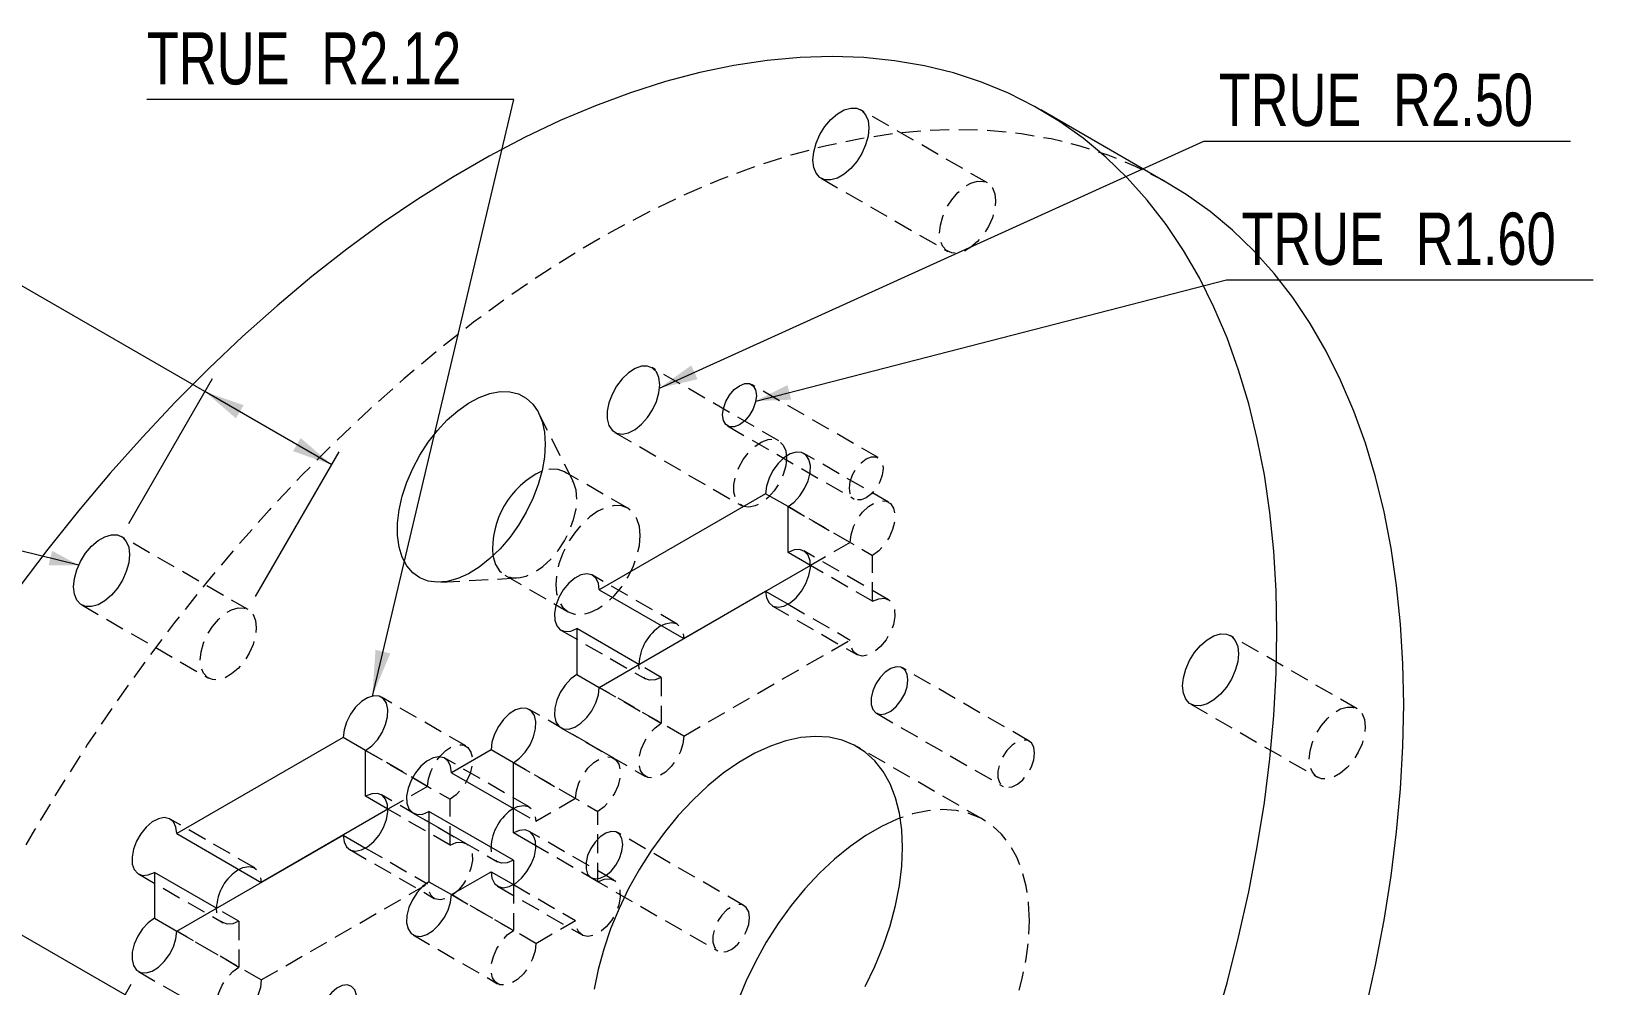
# Model space of a CAD drawing. Header units: millimetres. Extents: x 17 to 346, y 15 to 281.
# Drawn here: x 240.7 to 345.7, y 97.5 to 161.4 of the extents above; entities that cross this region are included whole.
import ezdxf

# ---------------------------------------------------------------- set-up
doc = ezdxf.new("R2010")
doc.units = ezdxf.units.MM
doc.linetypes.add('HIDDEN', pattern=[1.905, 1.27, -0.635])
doc.styles.add('SLDTEXTSTYLE0', font='TXT', dxfattribs={"width": 0.75})
doc.dimstyles.new('SLDDIMSTYLE0', dxfattribs={"dimtxt": 3.5, "dimasz": 3.302, "dimexe": 0, "dimexo": 0.0625, "dimgap": 0.875, "dimtad": 0, "dimtih": 1, "dimtoh": 1, "dimrnd": 1e-09, "dimzin": 12, "dimdsep": 46, "dimtxsty": 'SLDTEXTSTYLE0', "dimsah": 1, "dimcen": 0, "dimadec": 0, "dimazin": 3, "dimtfac": 1, "dimtofl": 0, "dimtmove": 0, "dimatfit": 3, "dimfxl": 1, "dimfrac": 2, "dimtolj": 1, "dimtzin": 12, "dimarcsym": 0})
doc.dimstyles.new('SLDDIMSTYLE1', dxfattribs={"dimtxt": 3.5, "dimasz": 3.302, "dimexe": 0, "dimexo": 0.0625, "dimgap": 0.875, "dimtad": 1, "dimrnd": 1e-09, "dimzin": 12, "dimdsep": 46, "dimtxsty": 'SLDTEXTSTYLE0', "dimsah": 1, "dimcen": 0.09, "dimadec": 0, "dimazin": 3, "dimtfac": 1, "dimtofl": 0, "dimtmove": 0, "dimatfit": 3, "dimfxl": 1, "dimfrac": 2, "dimtolj": 1, "dimtzin": 12, "dimarcsym": 0})
doc.dimstyles.new('SLDDIMSTYLE3', dxfattribs={"dimtxt": 3.5, "dimasz": 3.302, "dimexe": 0, "dimexo": 0.0625, "dimgap": 0.875, "dimtad": 0, "dimtih": 1, "dimtoh": 1, "dimrnd": 1e-09, "dimzin": 4, "dimdsep": 46, "dimtxsty": 'SLDTEXTSTYLE0', "dimsah": 1, "dimcen": 0, "dimadec": 0, "dimazin": 1, "dimtfac": 1, "dimtofl": 0, "dimtmove": 0, "dimatfit": 3, "dimfxl": 1, "dimfrac": 2, "dimtolj": 1, "dimtzin": 12, "dimarcsym": 0})

# ---------------------------------------------------------------- blocks, each defined once
blk = doc.blocks.new('_D')
at = {"color": 7, "linetype": 'Continuous', "lineweight": 0}
for p, q in [((229.75, 129.09), (205.18, 129.09)), ((243.89, 125.61), (229.75, 129.09))]:
    blk.add_line(p, q, dxfattribs=at)
blk.add_solid([(243.89, 125.61), (242.11, 126.57), (241.87, 125.59)], dxfattribs=at)
at = {"color": 7, "linetype": 'Continuous', "lineweight": 0, "char_height": 3.5, "attachment_point": 1, "style": 'SLDTEXTSTYLE0'}
for s, insert in [('TRUE', (205.18, 133.6)), ('R2.65', (216.86, 133.6))]:
    blk.add_mtext(s, dxfattribs=dict(at, insert=insert))
blk = doc.blocks.new('_D_3')
at = {"color": 7, "linetype": 'Continuous', "lineweight": 0}
for p, q in [((247, 96.84), (218.53, 113.27)), ((247.39, 97.53), (246.5, 95.98)), ((247, 96.84), (252.65, 93.58)), ((253.05, 94.27), (252.15, 92.71))]:
    blk.add_line(p, q, dxfattribs=at)
for points in [[(247, 96.84), (249.08, 95.06), (249.59, 95.94)], [(252.65, 93.58), (250.57, 95.37), (250.06, 94.49)]]:
    blk.add_solid(points, dxfattribs=at)
at = {"color": 7, "linetype": 'Continuous', "lineweight": 0, "insert": (220.79, 117.18), "char_height": 3.5, "attachment_point": 1, "rotation": 330.0027, "style": 'SLDTEXTSTYLE0'}
blk.add_mtext('8', dxfattribs=at)
blk = doc.blocks.new('_D_4')
at = {"color": 7, "linetype": 'Continuous', "lineweight": 0}
for p, q in [((252.34, 137.23), (229.22, 150.58)), ((247.24, 128.4), (252.84, 138.1)), ((260.83, 132.33), (252.34, 137.23)), ((255.73, 123.5), (261.33, 133.2))]:
    blk.add_line(p, q, dxfattribs=at)
for points in [[(252.34, 137.23), (254.42, 135.44), (254.93, 136.32)], [(260.83, 132.33), (258.75, 134.12), (258.24, 133.24)]]:
    blk.add_solid(points, dxfattribs=at)
at = {"color": 7, "linetype": 'Continuous', "lineweight": 0, "insert": (231.48, 154.49), "char_height": 3.5, "attachment_point": 1, "rotation": 330.0027, "style": 'SLDTEXTSTYLE0'}
blk.add_mtext('12', dxfattribs=at)
blk = doc.blocks.new('_D_6')
at = {"color": 7, "linetype": 'Continuous', "lineweight": 0}
for p, q in [((273.02, 156.79), (248.45, 156.79)), ((263.55, 116.84), (273.02, 156.79))]:
    blk.add_line(p, q, dxfattribs=at)
blk.add_solid([(263.55, 116.84), (264.75, 119.7), (263.76, 119.94)], dxfattribs=at)
at = {"color": 7, "linetype": 'Continuous', "lineweight": 0, "char_height": 3.5, "attachment_point": 1, "style": 'SLDTEXTSTYLE0'}
for s, insert in [('TRUE', (248.45, 161.3)), ('R2.12', (260.13, 161.3))]:
    blk.add_mtext(s, dxfattribs=dict(at, insert=insert))
blk = doc.blocks.new('_D_12')
at = {"color": 7, "linetype": 'Continuous', "lineweight": 0}
for p, q in [((282.78, 137.47), (319.21, 154.01)), ((319.21, 154.01), (343.77, 154.01))]:
    blk.add_line(p, q, dxfattribs=at)
blk.add_solid([(282.78, 137.47), (285.32, 138.06), (284.9, 138.99)], dxfattribs=at)
at = {"color": 7, "linetype": 'Continuous', "lineweight": 0, "char_height": 3.5, "attachment_point": 1, "style": 'SLDTEXTSTYLE0'}
for s, insert in [('R2.50', (331.89, 158.52)), ('TRUE', (320.21, 158.52))]:
    blk.add_mtext(s, dxfattribs=dict(at, insert=insert))
blk = doc.blocks.new('_D_13')
at = {"color": 7, "linetype": 'Continuous', "lineweight": 0}
for p, q in [((289.22, 136.6), (320.73, 144.71)), ((320.73, 144.71), (345.29, 144.71))]:
    blk.add_line(p, q, dxfattribs=at)
blk.add_solid([(289.22, 136.6), (291.6, 136.69), (291.34, 137.67)], dxfattribs=at)
at = {"color": 7, "linetype": 'Continuous', "lineweight": 0, "char_height": 3.5, "attachment_point": 1, "style": 'SLDTEXTSTYLE0'}
for s, insert in [('TRUE', (321.73, 149.22)), ('R1.60', (333.41, 149.22))]:
    blk.add_mtext(s, dxfattribs=dict(at, insert=insert))

msp = doc.modelspace()

# ---------------------------------------------------------------- linework, layer by layer
at = {"color": 7, "linetype": 'HIDDEN', "lineweight": 0}
for p, q in [((304.727, 151.209), (296.241, 156.108)), ((293.591, 151.518), (302.077, 146.619)), ((290.762, 133.936), (282.277, 138.835)), ((297.416, 132.81), (288.931, 137.709)), ((276.988, 131.235), (274.679, 135.809)), ((279.777, 134.504), (288.262, 129.606)), ((287.331, 134.937), (295.816, 130.039)), ((298.098, 129.83), (292.441, 133.096)), ((280.653, 129.418), (276.41, 131.867)), ((295.538, 127.127), (291.381, 129.527)), ((291.381, 129.527), (297.038, 126.261)), ((255.229, 122.635), (246.744, 127.533)), ((295.538, 127.127), (292.88, 125.593)), ((298.098, 123.298), (292.441, 126.564)), ((297.038, 123.193), (297.038, 126.261)), ((297.038, 123.193), (292.881, 125.593)), ((268.132, 124.467), (273.247, 124.754)), ((272.41, 124.939), (276.653, 122.49)), ((283.956, 121.666), (278.299, 124.932)), ((244.094, 122.943), (252.579, 118.045)), ((290.32, 122.889), (295.977, 119.624)), ((291.381, 122.994), (295.538, 120.595)), ((276.178, 121.257), (281.835, 117.992)), ((329.475, 115.996), (320.99, 120.895)), ((284.396, 114.163), (295.538, 120.595)), ((282.896, 118.097), (281.396, 118.962)), ((307.527, 113.827), (299.042, 118.725)), ((282.896, 118.097), (282.896, 115.029)), ((269.814, 113.502), (264.157, 116.768)), ((278.739, 117.428), (282.896, 115.029)), ((284.396, 114.163), (278.739, 117.428)), ((279.714, 112.685), (274.057, 115.95)), ((297.292, 115.694), (305.777, 110.796)), ((318.34, 116.305), (326.826, 111.406)), ((276.178, 114.725), (281.835, 111.459)), ((304.483, 108.555), (295.998, 113.454)), ((267.253, 110.799), (263.097, 113.199)), ((263.097, 113.198), (268.753, 109.933)), ((274.057, 109.419), (268.4, 112.685)), ((277.153, 109.981), (272.996, 112.381)), ((272.996, 112.381), (278.653, 109.115)), ((267.253, 110.799), (264.596, 109.265)), ((269.814, 106.97), (264.157, 110.235)), ((268.753, 106.865), (264.597, 109.264)), ((268.753, 106.865), (268.753, 109.933)), ((272.996, 109.314), (274.496, 108.448)), ((277.153, 109.981), (274.496, 108.448)), ((255.672, 105.338), (250.015, 108.604)), ((266.279, 109.01), (271.936, 105.745)), ((278.653, 104.414), (278.653, 109.115)), ((279.714, 104.519), (274.057, 107.785)), ((288.44, 102.808), (279.954, 107.706)), ((262.036, 106.561), (267.693, 103.295)), ((263.097, 106.666), (267.253, 104.267)), ((278.653, 104.414), (274.496, 106.814)), ((247.894, 104.929), (253.551, 101.664)), ((256.111, 97.834), (267.253, 104.267)), ((271.936, 104.11), (277.592, 100.845)), ((272.996, 104.216), (277.153, 101.816)), ((272.996, 104.216), (272.996, 101.149)), ((278.204, 104.675), (286.69, 99.777)), ((268.839, 103.548), (272.996, 101.149)), ((274.496, 100.282), (268.839, 103.548)), ((254.611, 101.769), (253.112, 102.634)), ((256.111, 97.834), (250.454, 101.1)), ((250.455, 101.1), (254.611, 98.701)), ((254.611, 101.769), (254.611, 98.701)), ((266.279, 100.845), (271.936, 97.579)), ((274.496, 100.282), (277.153, 101.816)), ((247.894, 98.397), (253.551, 95.131))]:
    msp.add_line(p, q, dxfattribs=at)
at = {"color": 7, "linetype": 'Continuous', "lineweight": 15}
for p, q in [((316.795, 151.198), (308.31, 156.096)), ((289.881, 130.393), (278.739, 123.961)), ((291.381, 129.527), (289.881, 130.393)), ((291.381, 126.458), (291.381, 129.527)), ((292.881, 125.593), (291.381, 126.458)), ((292.88, 125.593), (284.396, 120.695)), ((278.739, 123.961), (284.396, 120.695)), ((278.739, 117.428), (289.881, 123.86)), ((289.881, 123.86), (291.381, 122.994)), ((277.239, 121.362), (277.239, 118.294)), ((281.396, 118.962), (277.239, 121.362)), ((277.239, 118.294), (278.739, 117.428)), ((261.597, 114.065), (250.454, 107.632)), ((263.097, 113.199), (261.597, 114.065)), ((263.097, 110.13), (263.097, 113.198)), ((271.496, 113.247), (268.839, 111.713)), ((272.996, 112.381), (271.496, 113.247)), ((272.996, 107.68), (272.996, 112.381)), ((268.839, 111.713), (272.996, 109.314)), ((264.596, 109.265), (256.111, 104.367)), ((264.597, 109.264), (263.097, 110.13)), ((267.339, 109.115), (267.339, 104.414)), ((272.996, 105.85), (267.339, 109.115)), ((250.454, 107.632), (256.111, 104.367)), ((250.454, 101.1), (261.597, 107.532)), ((261.597, 107.532), (263.097, 106.666)), ((274.496, 106.814), (272.996, 107.68)), ((248.954, 105.034), (248.954, 101.966)), ((253.112, 102.634), (248.954, 105.034)), ((268.839, 103.548), (271.496, 105.082)), ((271.496, 105.082), (272.996, 104.216)), ((272.996, 105.85), (272.996, 104.216)), ((267.339, 104.414), (268.839, 103.548)), ((248.954, 101.966), (250.455, 101.1))]:
    msp.add_line(p, q, dxfattribs=at)
at = {"color": 7, "linetype": 'Continuous', "lineweight": 15, "flags": 128}
for points in [[(324.113, 121.167), (324.06, 123.892), (323.902, 126.551), (323.638, 129.138), (323.27, 131.649), (322.798, 134.078), (322.223, 136.421), (321.546, 138.673), (320.768, 140.83), (319.892, 142.887), (318.918, 144.841), (317.848, 146.688), (316.685, 148.423), (315.432, 150.045), (314.089, 151.549), (312.661, 152.932), (311.149, 154.192), (309.557, 155.327), (307.888, 156.334), (306.146, 157.211), (304.332, 157.957), (302.452, 158.569), (300.509, 159.048), (298.506, 159.391), (296.448, 159.598), (294.339, 159.67), (292.182, 159.605), (289.982, 159.403), (287.743, 159.066), (285.47, 158.594), (283.167, 157.988), (280.838, 157.248), (278.489, 156.377), (276.123, 155.376), (273.745, 154.248), (271.361, 152.993), (268.974, 151.615), (266.59, 150.117), (264.212, 148.501), (261.847, 146.77), (259.497, 144.929), (257.169, 142.979), (254.865, 140.927), (252.592, 138.774), (250.353, 136.527), (248.154, 134.188), (245.997, 131.762), (243.887, 129.255), (241.829, 126.672), (239.826, 124.016)], [(296.79, 154.894), (296.736, 154.345), (296.576, 153.765), (296.319, 153.187), (295.981, 152.646), (295.581, 152.173), (295.142, 151.795), (294.691, 151.534), (294.252, 151.406), (293.852, 151.417), (293.514, 151.568), (293.257, 151.849), (293.097, 152.244), (293.043, 152.731), (293.097, 153.28), (293.257, 153.86), (293.514, 154.438), (293.852, 154.979), (294.252, 155.452), (294.691, 155.83), (295.142, 156.091), (295.581, 156.219), (295.981, 156.208), (296.319, 156.057), (296.576, 155.776), (296.736, 155.381), (296.79, 154.894)], [(332.598, 116.269), (332.545, 118.994), (332.387, 121.652), (332.124, 124.24), (331.755, 126.75), (331.283, 129.179), (330.708, 131.522), (330.031, 133.774), (329.253, 135.931), (328.377, 137.989), (327.403, 139.943), (326.333, 141.789), (325.171, 143.525), (323.917, 145.146), (322.574, 146.65), (321.146, 148.034), (319.634, 149.294), (318.043, 150.429), (316.795, 151.198)], [(282.795, 137.69), (282.739, 138.166), (282.576, 138.547), (282.316, 138.811), (281.974, 138.94), (281.573, 138.926), (281.138, 138.771), (280.696, 138.483), (280.274, 138.082), (279.9, 137.592), (279.597, 137.044), (279.383, 136.472), (279.273, 135.913), (279.273, 135.401), (279.383, 134.969), (279.597, 134.644), (279.9, 134.446), (280.274, 134.388), (280.696, 134.473), (281.138, 134.696), (281.573, 135.043), (281.974, 135.493), (282.316, 136.016), (282.576, 136.58), (282.739, 137.15), (282.795, 137.69)], [(289.262, 136.976), (289.207, 136.54), (289.046, 136.083), (288.796, 135.65), (288.48, 135.282), (288.131, 135.016), (287.781, 134.879), (287.466, 134.882), (287.215, 135.027), (287.055, 135.298), (286.999, 135.67), (287.055, 136.105), (287.215, 136.562), (287.466, 136.996), (287.781, 137.364), (288.131, 137.629), (288.48, 137.767), (288.796, 137.764), (289.046, 137.619), (289.207, 137.348), (289.262, 136.976)], [(275.117, 133.71), (275.065, 132.847), (274.908, 131.942), (274.649, 131.014), (274.296, 130.082), (273.854, 129.166), (273.334, 128.287), (272.746, 127.462), (272.104, 126.709), (271.42, 126.045), (270.709, 125.483), (269.987, 125.036), (269.269, 124.713), (268.569, 124.52), (267.904, 124.463), (267.288, 124.541), (266.732, 124.754), (266.25, 125.097), (265.851, 125.563), (265.545, 126.142), (265.336, 126.821), (265.231, 127.585), (265.231, 128.42), (265.336, 129.306), (265.545, 130.225), (265.851, 131.158), (266.25, 132.084), (266.732, 132.984), (267.288, 133.838), (267.904, 134.629), (268.569, 135.339), (269.269, 135.954), (269.987, 136.46), (270.709, 136.846), (271.42, 137.105), (272.104, 137.23), (272.746, 137.22), (273.334, 137.074), (273.854, 136.795), (274.296, 136.389), (274.649, 135.866), (274.908, 135.235), (275.065, 134.512), (275.117, 133.71)], [(291.381, 129.527), (291.791, 129.83), (292.17, 130.242), (292.489, 130.732), (292.724, 131.262), (292.855, 131.792), (292.874, 132.281), (292.78, 132.692), (292.578, 132.994), (292.285, 133.163), (291.923, 133.187), (291.519, 133.063), (291.105, 132.802), (290.712, 132.423), (290.37, 131.955), (290.106, 131.434), (289.938, 130.9), (289.881, 130.393)], [(247.293, 126.32), (247.238, 125.771), (247.078, 125.191), (246.821, 124.613), (246.483, 124.072), (246.083, 123.599), (245.645, 123.221), (245.193, 122.96), (244.754, 122.832), (244.354, 122.843), (244.016, 122.994), (243.76, 123.275), (243.6, 123.67), (243.545, 124.157), (243.6, 124.706), (243.76, 125.286), (244.016, 125.864), (244.354, 126.405), (244.754, 126.878), (245.193, 127.256), (245.645, 127.517), (246.083, 127.645), (246.483, 127.634), (246.821, 127.483), (247.078, 127.202), (247.238, 126.807), (247.293, 126.32)], [(289.881, 123.86), (289.938, 123.419), (290.106, 123.078), (290.37, 122.863), (290.712, 122.79), (291.105, 122.865), (291.519, 123.081), (291.923, 123.424), (292.285, 123.866), (292.578, 124.374), (292.78, 124.908), (292.874, 125.429), (292.855, 125.896), (292.724, 126.274), (292.489, 126.533), (292.17, 126.655), (291.791, 126.629), (291.381, 126.458)], [(278.739, 123.961), (278.681, 124.401), (278.514, 124.743), (278.249, 124.958), (277.907, 125.031), (277.514, 124.956), (277.1, 124.739), (276.697, 124.397), (276.335, 123.955), (276.042, 123.447), (275.84, 122.913), (275.745, 122.392), (275.764, 121.925), (275.896, 121.547), (276.13, 121.288), (276.449, 121.166), (276.828, 121.192), (277.239, 121.362)], [(321.539, 119.681), (321.485, 119.132), (321.324, 118.552), (321.068, 117.974), (320.73, 117.433), (320.33, 116.96), (319.891, 116.582), (319.439, 116.321), (319.001, 116.193), (318.601, 116.204), (318.263, 116.355), (318.006, 116.636), (317.846, 117.031), (317.791, 117.518), (317.846, 118.067), (318.006, 118.647), (318.263, 119.225), (318.601, 119.766), (319.001, 120.239), (319.439, 120.617), (319.891, 120.878), (320.33, 121.006), (320.73, 120.995), (321.068, 120.844), (321.324, 120.563), (321.485, 120.168), (321.539, 119.681)], [(319.892, 94.574), (320.768, 97.643), (321.546, 100.698), (322.223, 103.732), (322.798, 106.739), (323.27, 109.713), (323.638, 112.648), (323.902, 115.54), (324.06, 118.381), (324.113, 121.167)], [(299.404, 117.924), (299.349, 118.314), (299.189, 118.605), (298.938, 118.772), (298.619, 118.801), (298.259, 118.688), (297.892, 118.444), (297.548, 118.09), (297.26, 117.658), (297.052, 117.186), (296.943, 116.716), (296.943, 116.29), (297.052, 115.946), (297.26, 115.714), (297.548, 115.615), (297.892, 115.658), (298.259, 115.838), (298.619, 116.141), (298.938, 116.538), (299.189, 116.995), (299.349, 117.471), (299.404, 117.924)], [(277.239, 118.294), (276.828, 117.991), (276.449, 117.579), (276.13, 117.089), (275.896, 116.559), (275.764, 116.029), (275.745, 115.54), (275.84, 115.129), (276.042, 114.827), (276.335, 114.658), (276.697, 114.634), (277.1, 114.758), (277.514, 115.019), (277.907, 115.398), (278.249, 115.866), (278.514, 116.387), (278.681, 116.921), (278.739, 117.428)], [(263.097, 113.198), (263.507, 113.501), (263.886, 113.914), (264.205, 114.403), (264.439, 114.934), (264.571, 115.463), (264.59, 115.953), (264.495, 116.364), (264.294, 116.665), (264.001, 116.835), (263.638, 116.858), (263.235, 116.735), (262.821, 116.474), (262.428, 116.095), (262.086, 115.627), (261.821, 115.106), (261.654, 114.572), (261.597, 114.065)], [(272.996, 112.381), (273.407, 112.684), (273.786, 113.096), (274.105, 113.586), (274.339, 114.116), (274.471, 114.646), (274.49, 115.135), (274.395, 115.546), (274.193, 115.848), (273.9, 116.017), (273.538, 116.041), (273.134, 115.918), (272.72, 115.657), (272.327, 115.278), (271.986, 114.81), (271.721, 114.289), (271.553, 113.754), (271.496, 113.247)], [(330.031, 95.799), (330.708, 98.833), (331.283, 101.84), (331.755, 104.814), (332.124, 107.75), (332.387, 110.641), (332.545, 113.483), (332.598, 116.269)], [(299.053, 106.7), (298.999, 107.888), (298.839, 109.002), (298.575, 110.03), (298.208, 110.962), (297.742, 111.789), (297.184, 112.502), (296.537, 113.093), (295.809, 113.557), (295.007, 113.889), (294.14, 114.085), (293.216, 114.144), (292.245, 114.065), (291.237, 113.848), (290.202, 113.496), (289.151, 113.013), (288.095, 112.403), (287.044, 111.673), (286.009, 110.83), (285.001, 109.883), (284.03, 108.841), (283.106, 107.716), (282.239, 106.518), (281.437, 105.261), (280.709, 103.956), (280.063, 102.618), (279.504, 101.26), (279.039, 99.896), (278.672, 98.54), (278.407, 97.206)], [(268.839, 111.713), (268.782, 112.154), (268.615, 112.495), (268.35, 112.711), (268.008, 112.784), (267.615, 112.709), (267.201, 112.492), (266.797, 112.15), (266.435, 111.708), (266.142, 111.2), (265.941, 110.666), (265.846, 110.145), (265.865, 109.678), (265.996, 109.3), (266.231, 109.041), (266.55, 108.919), (266.929, 108.944), (267.339, 109.115)], [(261.597, 107.532), (261.654, 107.091), (261.821, 106.75), (262.086, 106.535), (262.428, 106.462), (262.821, 106.536), (263.235, 106.753), (263.638, 107.096), (264.001, 107.538), (264.294, 108.045), (264.495, 108.58), (264.59, 109.101), (264.571, 109.568), (264.439, 109.945), (264.205, 110.205), (263.886, 110.327), (263.507, 110.301), (263.097, 110.13)], [(250.454, 107.632), (250.397, 108.073), (250.23, 108.415), (249.965, 108.63), (249.623, 108.703), (249.23, 108.628), (248.816, 108.411), (248.413, 108.069), (248.05, 107.627), (247.757, 107.119), (247.556, 106.585), (247.461, 106.064), (247.48, 105.597), (247.612, 105.219), (247.846, 104.96), (248.165, 104.838), (248.544, 104.863), (248.954, 105.034)], [(298.898, 108.679), (298.688, 108.598), (297.637, 108.115), (296.58, 107.505), (295.529, 106.774), (294.494, 105.931), (293.486, 104.984), (292.515, 103.943), (291.591, 102.817), (290.724, 101.62), (289.923, 100.362), (289.195, 99.058), (288.548, 97.72), (287.989, 96.362), (287.524, 94.998), (287.157, 93.642), (286.892, 92.308), (286.732, 91.009), (286.679, 89.76), (286.732, 88.572), (286.834, 87.781)], [(271.496, 105.082), (271.553, 104.641), (271.721, 104.3), (271.986, 104.084), (272.327, 104.011), (272.72, 104.086), (273.134, 104.303), (273.538, 104.645), (273.9, 105.087), (274.193, 105.595), (274.395, 106.129), (274.49, 106.65), (274.471, 107.117), (274.339, 107.495), (274.105, 107.754), (273.786, 107.876), (273.407, 107.851), (272.996, 107.68)], [(280.317, 106.905), (280.262, 107.295), (280.102, 107.586), (279.851, 107.753), (279.531, 107.782), (279.172, 107.669), (278.804, 107.425), (278.461, 107.071), (278.172, 106.639), (277.964, 106.167), (277.856, 105.697), (277.856, 105.271), (277.964, 104.927), (278.172, 104.695), (278.461, 104.596), (278.804, 104.639), (279.172, 104.819), (279.531, 105.122), (279.851, 105.519), (280.102, 105.976), (280.262, 106.452), (280.317, 106.905)], [(296.537, 97.403), (297.184, 98.741), (297.742, 100.099), (298.208, 101.463), (298.575, 102.819), (298.839, 104.153), (298.999, 105.451), (299.053, 106.7)], [(267.339, 104.414), (266.929, 104.111), (266.55, 103.699), (266.231, 103.209), (265.996, 102.679), (265.865, 102.149), (265.846, 101.66), (265.941, 101.249), (266.142, 100.947), (266.435, 100.778), (266.797, 100.754), (267.201, 100.877), (267.615, 101.138), (268.008, 101.517), (268.35, 101.985), (268.615, 102.506), (268.782, 103.041), (268.839, 103.548)], [(248.954, 101.966), (248.544, 101.663), (248.165, 101.251), (247.846, 100.761), (247.612, 100.231), (247.48, 99.701), (247.461, 99.212), (247.556, 98.801), (247.757, 98.499), (248.05, 98.33), (248.413, 98.306), (248.816, 98.429), (249.23, 98.691), (249.623, 99.07), (249.965, 99.537), (250.23, 100.058), (250.397, 100.593), (250.454, 101.1)], [(260.018, 95.187), (260.073, 94.798), (260.233, 94.506), (260.484, 94.339), (260.804, 94.31), (261.163, 94.423), (261.531, 94.667), (261.875, 95.021), (262.163, 95.453), (262.371, 95.925), (262.48, 96.395), (262.48, 96.821), (262.371, 97.165), (262.163, 97.397), (261.875, 97.496), (261.531, 97.454), (261.163, 97.273), (260.804, 96.971), (260.484, 96.573), (260.233, 96.116), (260.073, 95.64), (260.018, 95.187)]]:
    msp.add_lwpolyline(points, dxfattribs=at)
at = {"color": 7, "linetype": 'HIDDEN', "lineweight": 0, "flags": 128}
for points in [[(316.795, 151.198), (316.374, 151.436), (314.631, 152.313), (312.818, 153.058), (310.938, 153.671), (308.994, 154.149), (306.992, 154.492), (304.934, 154.7), (302.824, 154.771), (300.667, 154.706), (298.467, 154.505), (296.228, 154.168), (293.955, 153.696), (291.652, 153.089), (289.323, 152.35), (286.974, 151.479), (284.608, 150.478), (282.231, 149.349), (279.846, 148.094), (277.46, 146.717), (275.075, 145.218), (272.698, 143.602), (270.332, 141.872), (267.982, 140.03), (265.654, 138.081), (263.351, 136.028), (261.078, 133.876), (258.839, 131.628), (256.639, 129.289), (254.482, 126.864), (252.372, 124.357), (250.314, 121.773), (248.312, 119.118), (246.368, 116.396), (244.488, 113.612), (242.675, 110.773), (240.932, 107.884), (239.263, 104.95), (237.671, 101.978), (236.16, 98.972), (234.731, 95.94), (233.389, 92.886), (232.135, 89.817), (230.972, 86.739), (229.903, 83.657), (228.929, 80.579), (228.052, 77.509), (227.275, 74.454), (226.598, 71.421), (226.023, 68.414), (225.55, 65.44), (225.182, 62.504), (224.919, 59.612), (224.761, 56.771), (224.708, 53.985), (224.761, 51.26), (224.919, 48.601), (225.182, 46.014), (225.55, 43.504), (226.023, 41.074), (226.598, 38.731), (227.275, 36.479), (228.052, 34.323), (228.929, 32.265), (229.903, 30.311), (230.972, 28.465), (232.135, 26.729), (233.389, 25.107), (234.731, 23.604), (236.16, 22.22), (237.671, 20.96), (239.263, 19.825), (240.511, 19.056)], [(301.528, 147.832), (301.582, 148.382), (301.742, 148.962), (301.999, 149.539), (302.337, 150.08), (302.737, 150.554), (303.176, 150.932), (303.628, 151.193), (304.066, 151.321), (304.466, 151.309), (304.804, 151.159), (305.061, 150.878), (305.221, 150.482), (305.275, 149.996), (305.221, 149.447), (305.061, 148.866), (304.804, 148.289), (304.466, 147.748), (304.066, 147.275), (303.628, 146.897), (303.176, 146.636), (302.737, 146.507), (302.337, 146.519), (301.999, 146.67), (301.742, 146.951), (301.582, 147.346), (301.528, 147.832)], [(291.28, 132.792), (291.224, 132.252), (291.061, 131.682), (290.801, 131.118), (290.459, 130.594), (290.058, 130.145), (289.623, 129.798), (289.181, 129.575), (288.759, 129.489), (288.385, 129.548), (288.082, 129.746), (287.869, 130.071), (287.758, 130.503), (287.758, 131.014), (287.869, 131.574), (288.082, 132.145), (288.385, 132.693), (288.759, 133.184), (289.181, 133.585), (289.623, 133.872), (290.058, 134.028), (290.459, 134.041), (290.801, 133.912), (291.061, 133.649), (291.224, 133.267), (291.28, 132.792)], [(295.484, 130.771), (295.54, 131.207), (295.701, 131.664), (295.951, 132.098), (296.266, 132.465), (296.616, 132.731), (296.965, 132.869), (297.281, 132.865), (297.531, 132.721), (297.692, 132.449), (297.747, 132.078), (297.692, 131.642), (297.531, 131.185), (297.281, 130.751), (296.965, 130.384), (296.616, 130.118), (296.266, 129.98), (295.951, 129.984), (295.701, 130.128), (295.54, 130.4), (295.484, 130.771)], [(277.239, 130.036), (277.184, 130.642), (277.023, 131.162), (276.762, 131.575), (276.41, 131.867), (275.982, 132.026), (275.493, 132.046), (274.962, 131.925), (274.898, 131.902)], [(271.624, 126.231), (271.636, 126.165), (271.797, 125.645), (272.059, 125.231), (272.41, 124.939), (272.839, 124.78), (273.328, 124.761), (273.858, 124.881), (274.41, 125.137), (274.962, 125.518), (275.493, 126.01), (275.982, 126.595), (276.41, 127.248), (276.762, 127.946), (277.023, 128.662), (277.184, 129.367), (277.239, 130.036)], [(281.481, 127.587), (281.427, 128.193), (281.266, 128.712), (281.005, 129.126), (280.653, 129.418), (280.224, 129.577), (279.735, 129.596), (279.205, 129.476), (278.653, 129.22), (278.101, 128.839), (277.571, 128.347), (277.082, 127.763), (276.653, 127.109), (276.301, 126.411), (276.04, 125.695), (275.879, 124.99), (275.825, 124.321), (275.879, 123.715), (276.04, 123.196), (276.301, 122.782), (276.653, 122.49), (277.082, 122.331), (277.571, 122.312), (278.101, 122.432), (278.653, 122.688), (279.205, 123.069), (279.735, 123.561), (280.224, 124.145), (280.653, 124.799), (281.005, 125.497), (281.266, 126.213), (281.427, 126.918), (281.481, 127.587)], [(295.538, 127.127), (295.595, 127.634), (295.762, 128.169), (296.027, 128.69), (296.369, 129.158), (296.762, 129.537), (297.176, 129.798), (297.58, 129.921), (297.942, 129.897), (298.235, 129.728), (298.436, 129.426), (298.531, 129.015), (298.512, 128.526), (298.38, 127.996), (298.146, 127.466), (297.827, 126.976), (297.448, 126.564), (297.038, 126.261)], [(297.038, 123.193), (297.448, 123.364), (297.827, 123.389), (298.146, 123.268), (298.38, 123.008), (298.512, 122.63), (298.531, 122.163), (298.436, 121.642), (298.235, 121.108), (297.942, 120.6), (297.58, 120.158), (297.176, 119.816), (296.762, 119.599), (296.369, 119.524), (296.027, 119.597), (295.762, 119.813), (295.595, 120.154), (295.538, 120.595)], [(252.03, 119.258), (252.085, 119.807), (252.245, 120.388), (252.502, 120.965), (252.84, 121.506), (253.24, 121.98), (253.678, 122.358), (254.13, 122.618), (254.569, 122.747), (254.969, 122.735), (255.307, 122.584), (255.563, 122.303), (255.724, 121.908), (255.778, 121.422), (255.724, 120.872), (255.563, 120.292), (255.307, 119.715), (254.969, 119.174), (254.569, 118.7), (254.13, 118.322), (253.678, 118.061), (253.24, 117.933), (252.84, 117.945), (252.502, 118.095), (252.245, 118.376), (252.085, 118.772), (252.03, 119.258)], [(282.895, 121.561), (283.171, 121.691), (283.564, 121.765), (283.906, 121.692), (284.171, 121.477), (284.338, 121.136), (284.396, 120.695)], [(282.896, 118.097), (282.485, 117.926), (282.106, 117.9), (281.787, 118.022), (281.553, 118.282), (281.421, 118.659), (281.396, 118.963)], [(326.277, 112.619), (326.331, 113.169), (326.491, 113.749), (326.748, 114.326), (327.086, 114.867), (327.486, 115.341), (327.925, 115.719), (328.376, 115.98), (328.815, 116.108), (329.215, 116.096), (329.553, 115.946), (329.81, 115.665), (329.97, 115.269), (330.024, 114.783), (329.97, 114.234), (329.81, 113.653), (329.553, 113.076), (329.215, 112.535), (328.815, 112.062), (328.376, 111.684), (327.925, 111.423), (327.486, 111.294), (327.086, 111.306), (326.748, 111.457), (326.491, 111.738), (326.331, 112.133), (326.277, 112.619)], [(284.396, 114.163), (284.338, 113.655), (284.171, 113.121), (283.906, 112.6), (283.564, 112.132), (283.171, 111.753), (282.757, 111.492), (282.354, 111.369), (281.992, 111.393), (281.699, 111.562), (281.497, 111.863), (281.402, 112.275), (281.421, 112.764), (281.553, 113.294), (281.787, 113.824), (282.106, 114.313), (282.485, 114.726), (282.896, 115.029)], [(267.253, 110.799), (267.311, 111.306), (267.478, 111.841), (267.743, 112.362), (268.085, 112.829), (268.478, 113.208), (268.892, 113.47), (269.295, 113.593), (269.657, 113.569), (269.95, 113.4), (270.152, 113.098), (270.247, 112.687), (270.228, 112.198), (270.096, 111.668), (269.862, 111.138), (269.543, 110.648), (269.164, 110.236), (268.753, 109.933)], [(307.89, 113.026), (307.835, 113.415), (307.675, 113.706), (307.424, 113.874), (307.104, 113.902), (306.745, 113.79), (306.377, 113.545), (306.033, 113.192), (305.745, 112.76), (305.537, 112.288), (305.429, 111.818), (305.429, 111.392), (305.537, 111.048), (305.745, 110.816), (306.033, 110.717), (306.377, 110.759), (306.745, 110.94), (307.104, 111.242), (307.424, 111.639), (307.675, 112.097), (307.835, 112.573), (307.89, 113.026)], [(277.153, 109.981), (277.21, 110.489), (277.378, 111.023), (277.642, 111.544), (277.984, 112.012), (278.377, 112.391), (278.791, 112.652), (279.195, 112.775), (279.557, 112.752), (279.85, 112.582), (280.052, 112.281), (280.147, 111.869), (280.127, 111.38), (279.996, 110.85), (279.761, 110.32), (279.443, 109.831), (279.063, 109.418), (278.653, 109.115)], [(272.996, 109.314), (273.272, 109.444), (273.665, 109.518), (274.007, 109.445), (274.271, 109.23), (274.439, 108.889), (274.496, 108.448)], [(307.538, 101.802), (307.485, 102.99), (307.325, 104.103), (307.06, 105.131), (306.693, 106.064), (306.228, 106.89), (305.669, 107.603), (305.022, 108.195), (304.294, 108.659), (303.493, 108.991), (302.625, 109.187), (301.702, 109.246), (300.731, 109.166), (299.723, 108.95), (298.898, 108.679)], [(268.753, 106.865), (269.164, 107.036), (269.543, 107.061), (269.862, 106.939), (270.096, 106.68), (270.228, 106.302), (270.247, 105.835), (270.152, 105.314), (269.95, 104.78), (269.657, 104.272), (269.295, 103.83), (268.892, 103.488), (268.478, 103.271), (268.085, 103.196), (267.743, 103.269), (267.478, 103.484), (267.311, 103.826), (267.253, 104.267)], [(272.996, 105.85), (272.586, 105.679), (272.206, 105.653), (271.888, 105.775), (271.653, 106.035), (271.522, 106.412), (271.496, 106.716)], [(254.611, 105.233), (254.887, 105.363), (255.28, 105.437), (255.622, 105.364), (255.887, 105.149), (256.054, 104.808), (256.111, 104.367)], [(278.653, 104.414), (279.063, 104.585), (279.443, 104.611), (279.761, 104.489), (279.996, 104.229), (280.127, 103.851), (280.147, 103.384), (280.052, 102.864), (279.85, 102.329), (279.557, 101.822), (279.195, 101.38), (278.791, 101.037), (278.377, 100.82), (277.984, 100.745), (277.642, 100.819), (277.378, 101.034), (277.21, 101.375), (277.153, 101.816)], [(254.611, 101.769), (254.201, 101.598), (253.822, 101.572), (253.503, 101.694), (253.269, 101.954), (253.137, 102.331), (253.111, 102.635)], [(288.802, 102.007), (288.747, 102.396), (288.587, 102.687), (288.336, 102.855), (288.017, 102.883), (287.657, 102.771), (287.289, 102.526), (286.946, 102.173), (286.658, 101.741), (286.45, 101.269), (286.341, 100.799), (286.341, 100.373), (286.45, 100.029), (286.658, 99.797), (286.946, 99.698), (287.289, 99.74), (287.657, 99.921), (288.017, 100.223), (288.336, 100.621), (288.587, 101.078), (288.747, 101.554), (288.802, 102.007)], [(274.496, 100.282), (274.439, 99.775), (274.271, 99.241), (274.007, 98.72), (273.665, 98.252), (273.272, 97.873), (272.858, 97.612), (272.454, 97.488), (272.092, 97.512), (271.799, 97.681), (271.597, 97.983), (271.502, 98.394), (271.522, 98.883), (271.653, 99.413), (271.888, 99.943), (272.206, 100.433), (272.586, 100.845), (272.996, 101.149)], [(286.834, 87.781), (286.892, 87.459), (287.157, 86.431), (287.524, 85.498), (287.989, 84.672), (288.548, 83.959), (289.195, 83.367), (289.923, 82.903), (290.724, 82.571), (291.591, 82.375), (292.515, 82.316), (293.486, 82.396), (294.494, 82.612), (295.529, 82.964), (296.58, 83.448), (297.637, 84.057), (298.688, 84.788), (299.723, 85.631), (300.731, 86.578), (301.702, 87.62), (302.625, 88.745), (303.493, 89.942), (304.294, 91.2), (305.022, 92.504), (305.669, 93.843), (306.228, 95.201), (306.693, 96.564), (307.06, 97.92), (307.325, 99.254), (307.485, 100.553), (307.538, 101.802)], [(256.111, 97.834), (256.054, 97.327), (255.887, 96.793), (255.622, 96.272), (255.28, 95.804), (254.887, 95.425), (254.473, 95.164), (254.069, 95.04), (253.707, 95.064), (253.414, 95.234), (253.213, 95.535), (253.118, 95.946), (253.137, 96.436), (253.269, 96.965), (253.503, 97.495), (253.822, 97.985), (254.201, 98.398), (254.611, 98.701)]]:
    msp.add_lwpolyline(points, dxfattribs=at)
at = {"color": 7, "linetype": 'Continuous', "lineweight": 15}
for centre, radius, start, end in [((277.334, 126.715), 5.73, 115.15456, 184.85081), ((284.591, 118.85), 3.197, 122.02785, 177.9829), ((274.692, 106.603), 3.197, 122.02785, 177.9829), ((256.307, 102.522), 3.197, 122.02785, 177.9829)]:
    msp.add_arc(centre, radius, start, end, dxfattribs=at)

# ---------------------------------------------------------------- dimensions: what is measured, and where the dimension line sits
at = {"color": 7, "linetype": 'Continuous', "lineweight": 0}
for center, mpoint, dimstyle, picture, middle in [((263.0966, 114.9305), (263.55, 116.8434), 'SLDDIMSTYLE0', '_D_6', (260.235, 159.5691)), ((281.027, 136.669), (282.785, 137.468), 'SLDDIMSTYLE3', '_D_12', (331.994, 156.791)), ((288.131, 136.323), (289.221, 136.603), 'SLDDIMSTYLE3', '_D_13', (333.51, 147.488)), ((245.419, 125.238), (243.893, 125.613), 'SLDDIMSTYLE0', '_D', (216.961, 131.87))]:
    dim = msp.add_radius_dim(center=center, mpoint=mpoint, text='TRUE <>', dimstyle=dimstyle, dxfattribs=at)
    dim.commit()
    dim.dimension.update_dxf_attribs({"geometry": picture, "text_midpoint": middle, "dimtype": 164})
for base, p1, p2, picture, middle in [((252.343, 137.232), (255.229, 122.635), (246.744, 127.533), '_D_4', (231.462, 149.286)), ((252.654, 93.578), (247.894, 98.397), (253.551, 95.131), '_D_3', (219.653, 112.629))]:
    dim = msp.add_linear_dim(base=base, p1=p1, p2=p2, angle=330.00269, dimstyle='SLDDIMSTYLE1', dxfattribs=at)
    dim.commit()
    dim.dimension.update_dxf_attribs({"geometry": picture, "text_midpoint": middle, "dimtype": 160})

doc.saveas('drawing.dxf')
